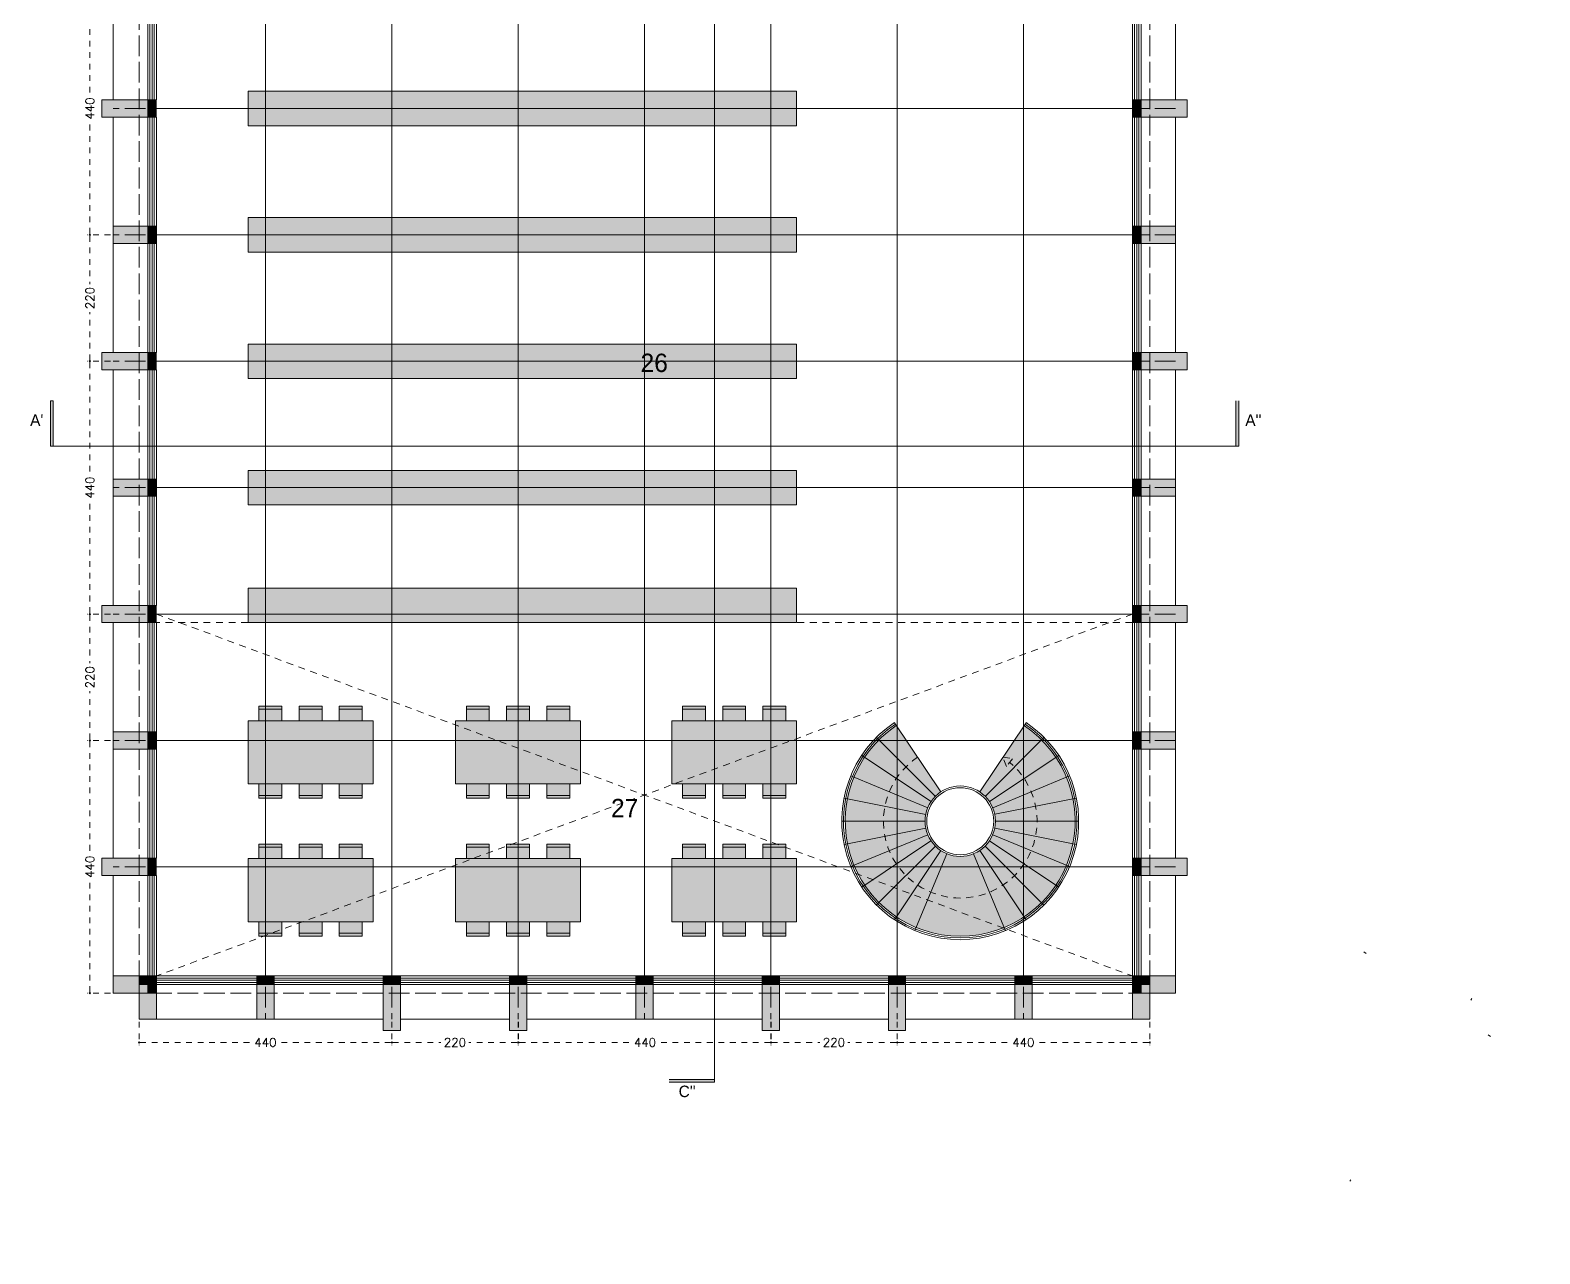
# Model space of a CAD drawing. Header units: metres. Extents: x -175 to 101, y -7 to 93.
# Drawn here: x -175.3 to -149.01, y 0 to 21.3 of the extents above; entities that cross this region are included whole.
import ezdxf

# ---------------------------------------------------------------- set-up
doc = ezdxf.new("R2010")
doc.units = ezdxf.units.M
doc.linetypes.add('ACAD_ISO02W100', pattern=[15, 12, -3])
doc.linetypes.add('ST_PUNTOS2', pattern=[0.03175, 0, -0.03175])
for name, color, linetype, lineweight in [('DG_CARPINTERÍA', 251, 'Continuous', 9), ('DG_MOBILIARIO', 252, 'Continuous', 9), ('DG_MURO', 251, 'Continuous', 0), ('DG_SOMBREADO', 251, 'Continuous', 5), ('DG_TEXTO', 7, 'Continuous', 9), ('DG_VIDRIO', 253, 'Continuous', 9)]:
    doc.layers.add(name, color=color, linetype=linetype, lineweight=lineweight)
for name, color, linetype, lineweight, transparency in [('DG_COTAS', 250, 'Continuous', 5, 0.4), ('DG_DISCONTINUA', 252, 'ACAD_ISO02W100', 5, 0.6), ('DG_EJES', 253, 'ACAD_ISO02W100', 5, 0.7), ('DG_TRANSPARENTE', 251, 'Continuous', 9, 0.8)]:
    doc.layers.add(name, color=color, linetype=linetype, lineweight=lineweight, transparency=transparency)
doc.styles.add('st_Romans', font='romans.shx')
doc.dimstyles.new('st50cm', dxfattribs={"dimscale": 0.5, "dimtxt": 0.4, "dimasz": 0.04, "dimexe": 0.1, "dimexo": 0.1, "dimgap": 0.1, "dimtad": 0, "dimdec": 1, "dimlfac": 100, "dimzin": 9, "dimdsep": 46, "dimtxsty": 'st_Romans', "dimblk": 'STDAVIDCOTA', "dimcen": 0, "dimdle": 0.05, "dimclrd": 33, "dimclre": 33, "dimclrt": 256, "dimazin": 2, "dimtfac": 1, "dimtdec": 1, "dimtofl": 0, "dimtmove": 0, "dimatfit": 3, "dimldrblk": 'DOTBLANK', "dimfxl": 1, "dimtolj": 1, "dimtzin": 1, "dimlwd": 5, "dimlwe": 5, "dimarcsym": 0})

# ---------------------------------------------------------------- blocks, each defined once
blk = doc.blocks.new('PILAR FALSO')
at = {"layer": 'DG_SOMBREADO', "transparency": 33554534}
h = blk.add_hatch(color=252, dxfattribs=at)
h.dxf.hatch_style = 1
h.paths.add_polyline_path([(-5319.966, 2906.44), (-5320.116, 2906.44), (-5320.116, 2906.14), (-5319.966, 2906.14)])
at = {"layer": 'DG_SOMBREADO', "transparency": 33554610}
h = blk.add_hatch(color=252, dxfattribs=at)
h.dxf.hatch_style = 1
h.paths.add_polyline_path([(-5319.366, 2906.14), (-5319.366, 2906.44), (-5319.966, 2906.44), (-5319.966, 2906.14)])
at = {"layer": 'DG_MURO'}
for points in [[(-5319.966, 2906.44), (-5319.966, 2906.14), (-5320.116, 2906.14), (-5320.116, 2906.44)], [(-5319.366, 2906.44), (-5319.366, 2906.14), (-5319.966, 2906.14), (-5319.966, 2906.44)]]:
    blk.add_lwpolyline(points, close=True, dxfattribs=at)
blk = doc.blocks.new('PILAR MARILDITA')
at = {"layer": 'DG_SOMBREADO', "transparency": 33554687}
h = blk.add_hatch(color=252, dxfattribs=at)
h.dxf.hatch_style = 1
h.paths.add_polyline_path([(-4788.306, 2918.811), (-4788.306, 2918.511), (-4789.106, 2918.511), (-4789.106, 2918.811)])
at = {"layer": 'DG_MURO'}
blk.add_lwpolyline([(-4788.306, 2918.511), (-4788.306, 2918.811), (-4789.106, 2918.811), (-4789.106, 2918.511)], close=True, dxfattribs=at)
blk = doc.blocks.new('PILARN UEVO')
at = {"layer": 'DG_SOMBREADO', "transparency": 33554534}
h = blk.add_hatch(color=252, dxfattribs=at)
h.dxf.hatch_style = 1
h.paths.add_polyline_path([(-5353.299, 2897.9), (-5353.599, 2897.9), (-5353.599, 2897.75), (-5353.299, 2897.75)])
at = {"layer": 'DG_MURO'}
blk.add_lwpolyline([(-5353.599, 2897.75), (-5353.299, 2897.75), (-5353.299, 2897.9), (-5353.599, 2897.9)], close=True, dxfattribs=at)
at = {"layer": 'DG_CARPINTERÍA', "linetype": 'Continuous', "rotation": 270}
blk.add_blockref('PILAR MARILDITA', (-8272.11, -1891.356), dxfattribs=at)
blk = doc.blocks.new('ejes marildita')
at = {"layer": 'DG_EJES', "ltscale": 0.03}
for p, q in [((-4563.893, 2991.528), (-4563.893, 2973.028)), ((-4559.493, 2991.528), (-4559.493, 2973.028)), ((-4557.293, 2991.528), (-4557.293, 2973.028)), ((-4552.893, 2991.528), (-4552.893, 2973.028)), ((-4550.693, 2991.528), (-4550.693, 2973.028)), ((-4546.293, 2991.528), (-4546.293, 2973.028)), ((-4545.843, 2991.078), (-4564.343, 2991.078)), ((-4545.843, 2986.678), (-4564.343, 2986.678)), ((-4545.843, 2984.478), (-4564.343, 2984.478)), ((-4545.843, 2980.078), (-4564.343, 2980.078)), ((-4545.843, 2977.878), (-4564.343, 2977.878)), ((-4545.843, 2973.478), (-4564.343, 2973.478))]:
    blk.add_line(p, q, dxfattribs=at)
at = {"layer": 'DG_EJES', "ltscale": 0.03, "transparency": 33554483}
for p, q in [((-4561.693, 2991.528), (-4561.693, 2973.028)), ((-4555.093, 2991.528), (-4555.093, 2973.028)), ((-4548.493, 2991.528), (-4548.493, 2973.028)), ((-4545.843, 2988.878), (-4564.343, 2988.878)), ((-4545.843, 2982.278), (-4564.343, 2982.278)), ((-4545.843, 2975.678), (-4564.343, 2975.678))]:
    blk.add_line(p, q, dxfattribs=at)
at = {"layer": 'DG_MURO', "xscale": -1, "rotation": 270}
for p in [(-7461.494, 8342.327), (-7461.494, 8337.927), (-7461.494, 8333.527), (-7461.494, 8329.127)]:
    blk.add_blockref('PILARN UEVO', p, dxfattribs=at)
at = {"layer": 'DG_MURO'}
for p, rotation in [((-1648.693, 8342.327), 90), ((-1648.693, 8337.927), 90), ((-1648.693, 8333.527), 90), ((-1648.693, 8329.127), 90), ((793.956, 75.878), 359.999999999846), ((796.156, 75.878), 359.999999999846), ((800.556, 75.878), 359.999999999846), ((802.756, 75.878), 359.999999999846)]:
    blk.add_blockref('PILARN UEVO', p, dxfattribs=dict(at, rotation=rotation))
blk = doc.blocks.new('vent marildita')
at = {"layer": 'DG_SOMBREADO'}
blk.add_line((-4564.343, 2986.828), (-4564.343, 2988.728), dxfattribs=at)
blk.add_lwpolyline([(-4563.631, 2986.828), (-4563.631, 2988.728), (-4563.706, 2988.728), (-4563.706, 2986.828)], close=True, dxfattribs=at)
at = {"layer": 'DG_TRANSPARENTE'}
for p, q in [((-4563.743, 2988.728), (-4563.743, 2986.828)), ((-4563.593, 2986.828), (-4563.593, 2988.728))]:
    blk.add_line(p, q, dxfattribs=at)
at = {"layer": 'DG_VIDRIO'}
blk.add_line((-4563.668, 2986.828), (-4563.668, 2988.728), dxfattribs=at)
blk = doc.blocks.new('ven1 marildita')
at = {"layer": 'DG_SOMBREADO'}
blk.add_line((-4566.098, 2973.778), (-4566.098, 2975.528), dxfattribs=at)
blk.add_lwpolyline([(-4565.385, 2973.778), (-4565.385, 2975.528), (-4565.46, 2975.528), (-4565.46, 2973.778)], close=True, dxfattribs=at)
at = {"layer": 'DG_TRANSPARENTE'}
for p, q in [((-4565.498, 2975.528), (-4565.498, 2973.778)), ((-4565.348, 2973.778), (-4565.348, 2975.528))]:
    blk.add_line(p, q, dxfattribs=at)
at = {"layer": 'DG_VIDRIO'}
blk.add_line((-4565.423, 2973.778), (-4565.423, 2975.528), dxfattribs=at)
blk = doc.blocks.new('cas12')
at = {"linetype": 'Continuous'}
for name, p in [('ejes marildita', (-107.808, -27.444)), ('vent marildita', (-107.808, -27.444)), ('vent marildita', (-107.808, -29.644)), ('vent marildita', (-107.808, -31.844)), ('vent marildita', (-107.808, -34.044)), ('vent marildita', (-107.808, -36.244)), ('vent marildita', (-107.808, -38.444)), ('ven1 marildita', (-106.053, -27.444))]:
    blk.add_blockref(name, p, dxfattribs=at)
at = {"linetype": 'Continuous', "xscale": -1}
for name, p, rotation in [('ven1 marildita', (-106.053, 5937.112), 180), ('ven1 marildita', (-7645.179, 7511.682), 270), ('vent marildita', (-7656.179, 7509.927), 270), ('vent marildita', (-7653.979, 7509.927), 270), ('vent marildita', (-7651.779, 7509.927), 270), ('vent marildita', (-7649.579, 7509.927), 270), ('vent marildita', (-7647.379, 7509.927), 270), ('vent marildita', (-7645.179, 7509.927), 270)]:
    blk.add_blockref(name, p, dxfattribs=dict(at, rotation=rotation))
at = {"linetype": 'Continuous'}
for p, rotation in [((-9219.749, 5937.112), 180), ((-1680.623, 7511.682), 89.99999999999999)]:
    blk.add_blockref('ven1 marildita', p, dxfattribs=dict(at, rotation=rotation))
at = {"linetype": 'Continuous', "xscale": -1}
for name, p in [('vent marildita', (-9217.994, -27.444)), ('vent marildita', (-9217.994, -29.644)), ('vent marildita', (-9217.994, -31.844)), ('vent marildita', (-9217.994, -34.044)), ('vent marildita', (-9217.994, -36.244)), ('vent marildita', (-9217.994, -38.444)), ('ven1 marildita', (-9219.749, -27.444))]:
    blk.add_blockref(name, p, dxfattribs=at)
at = {"layer": 'DG_MURO', "xscale": -1}
for p, rotation in [((-7577.841, 8283.45), 270), ((665.715, 5869.774), 180), ((-1763.21, -2373.782), 90), ((-1756.61, -2373.782), 90), ((-1750.01, -2373.782), 90), ((-1747.96, -2373.782), 90)]:
    blk.add_blockref('PILAR FALSO', p, dxfattribs=dict(at, rotation=rotation))
at = {"layer": 'DG_MURO'}
for p, rotation in [((-1747.96, 8283.45), 90.00000000000001), ((-9991.517, 5869.774), 180), ((-7577.841, -2373.782), 270)]:
    blk.add_blockref('PILAR FALSO', p, dxfattribs=dict(at, rotation=rotation))
at = {"layer": 'DG_MURO', "xscale": -1}
for p in [(-9991.517, 52.944), (-9991.517, 48.544), (-9991.517, 44.144), (-9991.517, 39.894)]:
    blk.add_blockref('PILAR FALSO', p, dxfattribs=at)
at = {"layer": 'DG_MURO'}
for p in [(665.715, 52.944), (665.715, 48.544), (665.715, 44.144), (665.715, 39.894)]:
    blk.add_blockref('PILAR FALSO', p, dxfattribs=at)
blk = doc.blocks.new('*U181')
at = {"layer": 'DG_SOMBREADO', "linetype": 'Continuous', "true_color": 0xffffff, "transparency": 33554687}
h = blk.add_hatch(dxfattribs=at)
h.set_pattern_fill('ANGLE')
h.set_pattern_definition([(0, (5.367, -3.29), (0, 6.985), [5.08, -1.905]), (90, (5.367, -3.29), (-6.985, 4e-16), [5.08, -1.905])])
h.paths.add_polyline_path([(-4567.148, 2849.869, 1), (-4563.083, 2849.869, 1)])
h.paths.add_polyline_path([(-4563.113, 2849.869, -1), (-4567.118, 2849.869, -1)], flags=16)
h = blk.add_hatch(color=7, dxfattribs=at)
h.dxf.hatch_style = 1
h.paths.add_polyline_path([(-4575.4, 2850.164, 0.049127), (-4575.514, 2849.788), (-4574.151, 2849.517, -0.049127), (-4574.116, 2849.632)])
h.paths.add_polyline_path([(-4575.514, 2849.788, 0.049127), (-4575.552, 2849.398), (-4574.162, 2849.398, -0.049127), (-4574.151, 2849.517)])
h.paths.add_polyline_path([(-4574.162, 2849.398), (-4575.552, 2849.398, 0.049127), (-4575.514, 2849.007), (-4574.151, 2849.278, -0.049127)])
h.paths.add_polyline_path([(-4574.116, 2849.163, -0.049127), (-4574.151, 2849.278), (-4575.514, 2849.007, 0.049127), (-4575.4, 2848.631)])
h.paths.add_polyline_path([(-4574.059, 2849.057, -0.049127), (-4574.116, 2849.163), (-4575.4, 2848.631, 0.049127), (-4575.215, 2848.285)])
h.paths.add_polyline_path([(-4573.983, 2848.965, -0.049127), (-4574.059, 2849.057), (-4575.215, 2848.285, 0.049127), (-4574.966, 2847.982)])
h.paths.add_polyline_path([(-4573.89, 2848.888, -0.049127), (-4573.983, 2848.965), (-4574.966, 2847.982, 0.049127), (-4574.663, 2847.733)])
h.paths.add_polyline_path([(-4573.784, 2848.832, -0.049127), (-4573.89, 2848.888), (-4574.663, 2847.733, 0.049127), (-4574.316, 2847.548)])
h.paths.add_polyline_path([(-4573.669, 2848.797, -0.049127), (-4573.784, 2848.832), (-4574.316, 2847.548, 0.049127), (-4573.941, 2847.434)])
h.paths.add_polyline_path([(-4573.55, 2848.785, -0.049127), (-4573.669, 2848.797), (-4573.941, 2847.434, 0.049127), (-4573.55, 2847.395)])
h.paths.add_polyline_path([(-4573.43, 2848.797, -0.049127), (-4573.55, 2848.785), (-4573.55, 2847.395, 0.049127), (-4573.159, 2847.434)])
h.paths.add_polyline_path([(-4571.885, 2848.285), (-4573.041, 2849.057, -0.198912), (-4573.43, 2848.797), (-4573.159, 2847.434, 0.198912)])
h.paths.add_polyline_path([(-4571.7, 2848.631), (-4572.984, 2849.163, -0.049127), (-4573.041, 2849.057), (-4571.885, 2848.285, 0.049127)])
h.paths.add_polyline_path([(-4571.586, 2849.007), (-4572.949, 2849.278, -0.049127), (-4572.984, 2849.163), (-4571.7, 2848.631, 0.049127)])
h.paths.add_polyline_path([(-4571.547, 2849.398), (-4572.937, 2849.398, -0.049127), (-4572.949, 2849.278), (-4571.586, 2849.007, 0.049127)])
h.paths.add_polyline_path([(-4571.586, 2849.788), (-4572.949, 2849.517, -0.049127), (-4572.937, 2849.398), (-4571.547, 2849.398, 0.049127)])
h.paths.add_polyline_path([(-4571.7, 2850.164), (-4572.984, 2849.632, -0.049127), (-4572.949, 2849.517), (-4571.586, 2849.788, 0.049127)])
h.paths.add_polyline_path([(-4571.7, 2850.164, 0.049127), (-4571.885, 2850.51), (-4573.041, 2849.738, -0.049127), (-4572.984, 2849.632)])
h.paths.add_polyline_path([(-4571.885, 2850.51, 0.049127), (-4572.134, 2850.814), (-4573.117, 2849.831, -0.049127), (-4573.041, 2849.738)])
h.paths.add_polyline_path([(-4572.134, 2850.814, 0.049127), (-4572.437, 2851.063), (-4573.21, 2849.907, -0.049127), (-4573.117, 2849.831)])
h.paths.add_polyline_path([(-4572.437, 2851.063, 0.049127), (-4572.784, 2851.248), (-4573.316, 2849.964, -0.049127), (-4573.21, 2849.907)])
h.paths.add_polyline_path([(-4572.784, 2851.248, 0.049127), (-4573.159, 2851.362), (-4573.43, 2849.998, -0.049127), (-4573.316, 2849.964)])
h.paths.add_polyline_path([(-4573.159, 2851.362, 0.049127), (-4573.55, 2851.4), (-4573.55, 2850.01, -0.049127), (-4573.43, 2849.998)])
for p, q in [((-4573.55, 2850.01), (-4573.55, 2851.46)), ((-4573.43, 2849.998), (-4573.148, 2851.421)), ((-4573.316, 2849.964), (-4572.761, 2851.303)), ((-4573.21, 2849.907), (-4572.404, 2851.113)), ((-4573.117, 2849.831), (-4572.092, 2850.856)), ((-4573.041, 2849.738), (-4571.835, 2850.544)), ((-4574.116, 2849.632), (-4575.455, 2850.187)), ((-4572.984, 2849.632), (-4571.644, 2850.187)), ((-4574.151, 2849.517), (-4575.573, 2849.8)), ((-4572.949, 2849.517), (-4571.527, 2849.8)), ((-4574.162, 2849.398), (-4575.612, 2849.398)), ((-4574.151, 2849.278), (-4575.573, 2848.995)), ((-4574.116, 2849.163), (-4575.455, 2848.608)), ((-4572.984, 2849.163), (-4571.644, 2848.608)), ((-4572.949, 2849.278), (-4571.527, 2848.995)), ((-4572.937, 2849.398), (-4571.487, 2849.398)), ((-4574.059, 2849.057), (-4575.265, 2848.252)), ((-4573.983, 2848.965), (-4575.008, 2847.939)), ((-4573.89, 2848.888), (-4574.696, 2847.683)), ((-4573.041, 2849.057), (-4571.835, 2848.252)), ((-4573.784, 2848.832), (-4574.339, 2847.492)), ((-4573.669, 2848.797), (-4573.952, 2847.375)), ((-4573.55, 2848.785), (-4573.55, 2847.335)), ((-4573.43, 2848.797), (-4573.148, 2847.375))]:
    blk.add_line(p, q)
at = {"layer": 'DG_CARPINTERÍA', "linetype": 'Continuous'}
for radius in [0.613, 0.583]:
    blk.add_circle((-4573.55, 2849.398), radius, dxfattribs=at)
for radius in [2.063, 2.033, 2.003]:
    blk.add_arc((-4573.55, 2849.398), radius, 157.5, 90, dxfattribs=at)
at = {"layer": 'DG_DISCONTINUA', "ltscale": 0.01}
blk.add_lwpolyline([(-4573.55, 2850.735), (-4573.397, 2850.809), (-4573.41, 2850.639)], close=True, dxfattribs=at)
blk.add_arc((-4573.55, 2849.398), 1.338, 157.5, 83.6903, dxfattribs=at)
blk = doc.blocks.new('SILLA SALON')
at = {"layer": 'DG_TRANSPARENTE', "linetype": 'Continuous', "true_color": 0xffffff, "transparency": 33554687}
h = blk.add_hatch(color=7, dxfattribs=at)
h.dxf.hatch_style = 1
h.paths.add_polyline_path([(-5178.271, 2835.676), (-5178.471, 2835.676), (-5178.471, 2835.276), (-5178.271, 2835.276)])
h.paths.add_polyline_path([(-5178.221, 2835.676), (-5178.271, 2835.676), (-5178.271, 2835.276), (-5178.221, 2835.276)])
at = {"layer": 'DG_MOBILIARIO'}
for p, q in [((-5178.471, 2835.676), (-5178.221, 2835.676)), ((-5178.271, 2835.276), (-5178.271, 2835.676)), ((-5178.221, 2835.676), (-5178.221, 2835.276)), ((-5178.221, 2835.276), (-5178.471, 2835.276))]:
    blk.add_line(p, q, dxfattribs=at)
blk = doc.blocks.new('mesa marildita 6 pers')
at = {"layer": 'DG_TRANSPARENTE', "linetype": 'Continuous', "true_color": 0xffffff, "transparency": 33554687}
h = blk.add_hatch(color=7, dxfattribs=at)
h.dxf.hatch_style = 1
h.paths.add_polyline_path([(-4777.925, 2860.356), (-4780.1, 2860.356), (-4780.1, 2859.256), (-4777.925, 2859.256)])
at = {"layer": 'DG_MOBILIARIO'}
blk.add_lwpolyline([(-4777.925, 2859.256), (-4777.925, 2860.356), (-4780.1, 2860.356), (-4780.1, 2859.256)], close=True, dxfattribs=at)
at = {"layer": 'DG_MOBILIARIO', "rotation": 90}
for p in [(-1944.236, 8038.827), (-1943.536, 8038.827), (-1942.836, 8038.827)]:
    blk.add_blockref('SILLA SALON', p, dxfattribs=at)
at = {"layer": 'DG_MOBILIARIO', "xscale": -1, "rotation": 90}
for p in [(-1944.236, -2319.215), (-1943.536, -2319.215), (-1942.836, -2319.215)]:
    blk.add_blockref('SILLA SALON', p, dxfattribs=at)
blk = doc.blocks.new('mueble bibliot')
at = {"layer": 'DG_TRANSPARENTE', "linetype": 'Continuous', "true_color": 0xffffff, "transparency": 33554687}
h = blk.add_hatch(color=7, dxfattribs=at)
h.dxf.hatch_style = 1
h.paths.add_polyline_path([(-4820.946, 2805.674), (-4830.496, 2805.674), (-4830.496, 2805.074), (-4820.946, 2805.074)])
at = {"layer": 'DG_MOBILIARIO'}
blk.add_lwpolyline([(-4830.496, 2805.674), (-4820.946, 2805.674), (-4820.946, 2805.074), (-4830.496, 2805.074)], close=True, dxfattribs=at)
blk = doc.blocks.new('STDAVIDCOTA')
at = {"color": 7}
blk.add_circle((0, 0), 0.5, dxfattribs=at)
blk = doc.blocks.new('*D193')
at = {"layer": 'Defpoints', "color": 0, "linetype": 'Continuous', "transparency": 16777216}
for p in [(-4970.831, 2803.392), (-4970.424, 2803.392), (-4970.424, 2798.992)]:
    blk.add_point(p, dxfattribs=at)
at = {"layer": 'DG_COTAS', "color": 33, "linetype": 'ST_PUNTOS2', "lineweight": 5, "transparency": 16777216}
for p, q in [((-4970.474, 2803.392), (-4970.881, 2803.392)), ((-4970.831, 2803.372), (-4970.831, 2801.435)), ((-4970.831, 2799.012), (-4970.831, 2800.949)), ((-4970.474, 2798.992), (-4970.881, 2798.992))]:
    blk.add_line(p, q, dxfattribs=at)
at = {"layer": 'DG_COTAS', "color": 33, "linetype": 'Continuous', "lineweight": 5, "transparency": 16777216, "xscale": 0.02, "yscale": 0.02, "zscale": 0.02}
for p, rotation in [((-4970.831, 2803.392), 90), ((-4970.831, 2798.992), 270)]:
    blk.add_blockref('STDAVIDCOTA', p, dxfattribs=dict(at, rotation=rotation))
at = {"layer": 'DG_COTAS', "linetype": 'Continuous', "transparency": 16777216, "insert": (-4970.831, 2801.192), "char_height": 0.15, "attachment_point": 5, "rotation": 90, "style": 'st_Romans'}
blk.add_mtext('\\A1;440', dxfattribs=at)
blk = doc.blocks.new('_DotBlank')
at = {"color": 0, "lineweight": -2}
blk.add_line((-0.5, 0), (-1, 0), dxfattribs=at)
blk.add_circle((0, 0), 0.5, dxfattribs=at)
blk = doc.blocks.new('*D194')
at = {"layer": 'Defpoints', "color": 0, "linetype": 'Continuous', "transparency": 16777216}
for p in [(-4970.831, 2805.592), (-4970.424, 2805.592), (-4970.424, 2803.392)]:
    blk.add_point(p, dxfattribs=at)
at = {"layer": 'DG_COTAS', "color": 33, "linetype": 'ST_PUNTOS2', "lineweight": 5, "transparency": 16777216}
for p, q in [((-4970.474, 2805.592), (-4970.881, 2805.592)), ((-4970.831, 2805.572), (-4970.831, 2804.735)), ((-4970.831, 2803.412), (-4970.831, 2804.249)), ((-4970.474, 2803.392), (-4970.881, 2803.392))]:
    blk.add_line(p, q, dxfattribs=at)
at = {"layer": 'DG_COTAS', "color": 33, "linetype": 'Continuous', "lineweight": 5, "transparency": 16777216, "xscale": 0.02, "yscale": 0.02, "zscale": 0.02}
for p, rotation in [((-4970.831, 2805.592), 90), ((-4970.831, 2803.392), 270)]:
    blk.add_blockref('STDAVIDCOTA', p, dxfattribs=dict(at, rotation=rotation))
at = {"layer": 'DG_COTAS', "linetype": 'Continuous', "transparency": 16777216, "insert": (-4970.831, 2804.492), "char_height": 0.15, "attachment_point": 5, "rotation": 90, "style": 'st_Romans'}
blk.add_mtext('\\A1;220', dxfattribs=at)
blk = doc.blocks.new('*D195')
at = {"layer": 'Defpoints', "color": 0, "linetype": 'Continuous', "transparency": 16777216}
for p in [(-4970.831, 2809.992), (-4970.424, 2809.992), (-4970.424, 2805.592)]:
    blk.add_point(p, dxfattribs=at)
at = {"layer": 'DG_COTAS', "color": 33, "linetype": 'ST_PUNTOS2', "lineweight": 5, "transparency": 16777216}
for p, q in [((-4970.474, 2809.992), (-4970.881, 2809.992)), ((-4970.831, 2809.972), (-4970.831, 2808.035)), ((-4970.831, 2805.612), (-4970.831, 2807.549)), ((-4970.474, 2805.592), (-4970.881, 2805.592))]:
    blk.add_line(p, q, dxfattribs=at)
at = {"layer": 'DG_COTAS', "color": 33, "linetype": 'Continuous', "lineweight": 5, "transparency": 16777216, "xscale": 0.02, "yscale": 0.02, "zscale": 0.02}
for p, rotation in [((-4970.831, 2809.992), 90), ((-4970.831, 2805.592), 270)]:
    blk.add_blockref('STDAVIDCOTA', p, dxfattribs=dict(at, rotation=rotation))
at = {"layer": 'DG_COTAS', "linetype": 'Continuous', "transparency": 16777216, "insert": (-4970.831, 2807.792), "char_height": 0.15, "attachment_point": 5, "rotation": 90, "style": 'st_Romans'}
blk.add_mtext('\\A1;440', dxfattribs=at)
blk = doc.blocks.new('*D196')
at = {"layer": 'Defpoints', "color": 0, "linetype": 'Continuous', "transparency": 16777216}
for p in [(-4970.831, 2812.192), (-4970.424, 2812.192), (-4970.424, 2809.992)]:
    blk.add_point(p, dxfattribs=at)
at = {"layer": 'DG_COTAS', "color": 33, "linetype": 'ST_PUNTOS2', "lineweight": 5, "transparency": 16777216}
for p, q in [((-4970.474, 2812.192), (-4970.881, 2812.192)), ((-4970.831, 2812.172), (-4970.831, 2811.335)), ((-4970.831, 2810.012), (-4970.831, 2810.849)), ((-4970.474, 2809.992), (-4970.881, 2809.992))]:
    blk.add_line(p, q, dxfattribs=at)
at = {"layer": 'DG_COTAS', "color": 33, "linetype": 'Continuous', "lineweight": 5, "transparency": 16777216, "xscale": 0.02, "yscale": 0.02, "zscale": 0.02}
for p, rotation in [((-4970.831, 2812.192), 90), ((-4970.831, 2809.992), 270)]:
    blk.add_blockref('STDAVIDCOTA', p, dxfattribs=dict(at, rotation=rotation))
at = {"layer": 'DG_COTAS', "linetype": 'Continuous', "transparency": 16777216, "insert": (-4970.831, 2811.092), "char_height": 0.15, "attachment_point": 5, "rotation": 90, "style": 'st_Romans'}
blk.add_mtext('\\A1;220', dxfattribs=at)
blk = doc.blocks.new('*D197')
at = {"layer": 'Defpoints', "color": 0, "linetype": 'Continuous', "transparency": 16777216}
for p in [(-4970.831, 2816.592), (-4970.424, 2816.592), (-4970.424, 2812.192)]:
    blk.add_point(p, dxfattribs=at)
at = {"layer": 'DG_COTAS', "color": 33, "linetype": 'ST_PUNTOS2', "lineweight": 5, "transparency": 16777216}
for p, q in [((-4970.474, 2816.592), (-4970.881, 2816.592)), ((-4970.831, 2816.572), (-4970.831, 2814.635)), ((-4970.831, 2812.212), (-4970.831, 2814.149)), ((-4970.474, 2812.192), (-4970.881, 2812.192))]:
    blk.add_line(p, q, dxfattribs=at)
at = {"layer": 'DG_COTAS', "color": 33, "linetype": 'Continuous', "lineweight": 5, "transparency": 16777216, "xscale": 0.02, "yscale": 0.02, "zscale": 0.02}
for p, rotation in [((-4970.831, 2816.592), 90), ((-4970.831, 2812.192), 270)]:
    blk.add_blockref('STDAVIDCOTA', p, dxfattribs=dict(at, rotation=rotation))
at = {"layer": 'DG_COTAS', "linetype": 'Continuous', "transparency": 16777216, "insert": (-4970.831, 2814.392), "char_height": 0.15, "attachment_point": 5, "rotation": 90, "style": 'st_Romans'}
blk.add_mtext('\\A1;440', dxfattribs=at)
blk = doc.blocks.new('*D201')
at = {"layer": 'Defpoints', "color": 0, "linetype": 'Continuous', "transparency": 16777216}
for p in [(-4969.974, 2798.542), (-4965.574, 2798.542), (-4965.574, 2798.135)]:
    blk.add_point(p, dxfattribs=at)
at = {"layer": 'DG_COTAS', "color": 33, "linetype": 'ST_PUNTOS2', "lineweight": 5, "transparency": 16777216}
for p, q in [((-4969.974, 2798.492), (-4969.974, 2798.085)), ((-4965.574, 2798.492), (-4965.574, 2798.085)), ((-4969.954, 2798.135), (-4968.017, 2798.135)), ((-4965.594, 2798.135), (-4967.531, 2798.135))]:
    blk.add_line(p, q, dxfattribs=at)
at = {"layer": 'DG_COTAS', "color": 33, "linetype": 'Continuous', "lineweight": 5, "transparency": 16777216, "xscale": 0.02, "yscale": 0.02, "zscale": 0.02, "rotation": 180}
blk.add_blockref('STDAVIDCOTA', (-4969.974, 2798.135), dxfattribs=at)
at = {"layer": 'DG_COTAS', "color": 33, "linetype": 'Continuous', "lineweight": 5, "transparency": 16777216, "xscale": 0.02, "yscale": 0.02, "zscale": 0.02}
blk.add_blockref('STDAVIDCOTA', (-4965.574, 2798.135), dxfattribs=at)
at = {"layer": 'DG_COTAS', "linetype": 'Continuous', "transparency": 16777216, "insert": (-4967.774, 2798.135), "char_height": 0.15, "attachment_point": 5, "style": 'st_Romans'}
blk.add_mtext('\\A1;440', dxfattribs=at)
blk = doc.blocks.new('*D202')
at = {"layer": 'Defpoints', "color": 0, "linetype": 'Continuous', "transparency": 16777216}
for p in [(-4965.574, 2798.542), (-4963.374, 2798.542), (-4963.374, 2798.135)]:
    blk.add_point(p, dxfattribs=at)
at = {"layer": 'DG_COTAS', "color": 33, "linetype": 'ST_PUNTOS2', "lineweight": 5, "transparency": 16777216}
for p, q in [((-4965.574, 2798.492), (-4965.574, 2798.085)), ((-4963.374, 2798.492), (-4963.374, 2798.085)), ((-4965.554, 2798.135), (-4964.717, 2798.135)), ((-4963.394, 2798.135), (-4964.231, 2798.135))]:
    blk.add_line(p, q, dxfattribs=at)
at = {"layer": 'DG_COTAS', "color": 33, "linetype": 'Continuous', "lineweight": 5, "transparency": 16777216, "xscale": 0.02, "yscale": 0.02, "zscale": 0.02, "rotation": 180}
blk.add_blockref('STDAVIDCOTA', (-4965.574, 2798.135), dxfattribs=at)
at = {"layer": 'DG_COTAS', "color": 33, "linetype": 'Continuous', "lineweight": 5, "transparency": 16777216, "xscale": 0.02, "yscale": 0.02, "zscale": 0.02}
blk.add_blockref('STDAVIDCOTA', (-4963.374, 2798.135), dxfattribs=at)
at = {"layer": 'DG_COTAS', "linetype": 'Continuous', "transparency": 16777216, "insert": (-4964.474, 2798.135), "char_height": 0.15, "attachment_point": 5, "style": 'st_Romans'}
blk.add_mtext('\\A1;220', dxfattribs=at)
blk = doc.blocks.new('*D199')
at = {"layer": 'Defpoints', "color": 0, "linetype": 'Continuous', "transparency": 16777216}
for p in [(-4958.974, 2798.542), (-4956.774, 2798.542), (-4956.774, 2798.135)]:
    blk.add_point(p, dxfattribs=at)
at = {"layer": 'DG_COTAS', "color": 33, "linetype": 'ST_PUNTOS2', "lineweight": 5, "transparency": 16777216}
for p, q in [((-4958.974, 2798.492), (-4958.974, 2798.085)), ((-4956.774, 2798.492), (-4956.774, 2798.085)), ((-4958.954, 2798.135), (-4958.117, 2798.135)), ((-4956.794, 2798.135), (-4957.631, 2798.135))]:
    blk.add_line(p, q, dxfattribs=at)
at = {"layer": 'DG_COTAS', "color": 33, "linetype": 'Continuous', "lineweight": 5, "transparency": 16777216, "xscale": 0.02, "yscale": 0.02, "zscale": 0.02, "rotation": 180}
blk.add_blockref('STDAVIDCOTA', (-4958.974, 2798.135), dxfattribs=at)
at = {"layer": 'DG_COTAS', "color": 33, "linetype": 'Continuous', "lineweight": 5, "transparency": 16777216, "xscale": 0.02, "yscale": 0.02, "zscale": 0.02}
blk.add_blockref('STDAVIDCOTA', (-4956.774, 2798.135), dxfattribs=at)
at = {"layer": 'DG_COTAS', "linetype": 'Continuous', "transparency": 16777216, "insert": (-4957.874, 2798.135), "char_height": 0.15, "attachment_point": 5, "style": 'st_Romans'}
blk.add_mtext('\\A1;220', dxfattribs=at)
blk = doc.blocks.new('*D203')
at = {"layer": 'Defpoints', "color": 0, "linetype": 'Continuous', "transparency": 16777216}
for p in [(-4956.774, 2798.542), (-4952.374, 2798.542), (-4952.374, 2798.135)]:
    blk.add_point(p, dxfattribs=at)
at = {"layer": 'DG_COTAS', "color": 33, "linetype": 'ST_PUNTOS2', "lineweight": 5, "transparency": 16777216}
for p, q in [((-4956.774, 2798.492), (-4956.774, 2798.085)), ((-4952.374, 2798.492), (-4952.374, 2798.085)), ((-4956.754, 2798.135), (-4954.817, 2798.135)), ((-4952.394, 2798.135), (-4954.331, 2798.135))]:
    blk.add_line(p, q, dxfattribs=at)
at = {"layer": 'DG_COTAS', "color": 33, "linetype": 'Continuous', "lineweight": 5, "transparency": 16777216, "xscale": 0.02, "yscale": 0.02, "zscale": 0.02, "rotation": 180}
blk.add_blockref('STDAVIDCOTA', (-4956.774, 2798.135), dxfattribs=at)
at = {"layer": 'DG_COTAS', "color": 33, "linetype": 'Continuous', "lineweight": 5, "transparency": 16777216, "xscale": 0.02, "yscale": 0.02, "zscale": 0.02}
blk.add_blockref('STDAVIDCOTA', (-4952.374, 2798.135), dxfattribs=at)
at = {"layer": 'DG_COTAS', "linetype": 'Continuous', "transparency": 16777216, "insert": (-4954.574, 2798.135), "char_height": 0.15, "attachment_point": 5, "style": 'st_Romans'}
blk.add_mtext('\\A1;440', dxfattribs=at)
blk = doc.blocks.new('*D200')
at = {"layer": 'Defpoints', "color": 0, "linetype": 'Continuous', "transparency": 16777216}
for p in [(-4963.364, 2798.542), (-4958.964, 2798.542), (-4958.964, 2798.135)]:
    blk.add_point(p, dxfattribs=at)
at = {"layer": 'DG_COTAS', "color": 33, "linetype": 'ST_PUNTOS2', "lineweight": 5, "transparency": 16777216}
for p, q in [((-4963.364, 2798.492), (-4963.364, 2798.085)), ((-4958.964, 2798.492), (-4958.964, 2798.085)), ((-4963.344, 2798.135), (-4961.407, 2798.135)), ((-4958.984, 2798.135), (-4960.921, 2798.135))]:
    blk.add_line(p, q, dxfattribs=at)
at = {"layer": 'DG_COTAS', "color": 33, "linetype": 'Continuous', "lineweight": 5, "transparency": 16777216, "xscale": 0.02, "yscale": 0.02, "zscale": 0.02, "rotation": 180}
blk.add_blockref('STDAVIDCOTA', (-4963.364, 2798.135), dxfattribs=at)
at = {"layer": 'DG_COTAS', "color": 33, "linetype": 'Continuous', "lineweight": 5, "transparency": 16777216, "xscale": 0.02, "yscale": 0.02, "zscale": 0.02}
blk.add_blockref('STDAVIDCOTA', (-4958.964, 2798.135), dxfattribs=at)
at = {"layer": 'DG_COTAS', "linetype": 'Continuous', "transparency": 16777216, "insert": (-4961.164, 2798.135), "char_height": 0.15, "attachment_point": 5, "style": 'st_Romans'}
blk.add_mtext('\\A1;440', dxfattribs=at)
blk = doc.blocks.new('SECCION')
at = {"transparency": 33554559}
h = blk.add_hatch(color=7, dxfattribs=at)
h.dxf.hatch_style = 1
h.paths.add_polyline_path([(-4940.003, 2807.121), (-4940.003, 2807.912), (-4940.053, 2807.912), (-4940.053, 2807.121)])
h = blk.add_hatch(color=7, dxfattribs=at)
h.dxf.hatch_style = 1
h.paths.add_polyline_path([(-4919.357, 2807.121), (-4919.357, 2807.912), (-4919.407, 2807.912), (-4919.407, 2807.121)])
at = {"layer": 'DG_CARPINTERÍA', "transparency": 33554559}
h = blk.add_hatch(color=7, dxfattribs=at)
h.dxf.hatch_style = 1
h.paths.add_polyline_path([(-4928.486, 2796.048), (-4929.277, 2796.048), (-4929.277, 2796.098), (-4928.486, 2796.098)])
at = {"color": 7, "transparency": 33554559}
for p, q in [((-4940.053, 2807.121), (-4940.053, 2807.912)), ((-4940.053, 2807.912), (-4940.003, 2807.912)), ((-4940.003, 2807.121), (-4940.003, 2807.912)), ((-4919.407, 2807.121), (-4919.407, 2807.912)), ((-4919.357, 2807.121), (-4919.357, 2807.912)), ((-4919.357, 2807.121), (-4940.053, 2807.121))]:
    blk.add_line(p, q, dxfattribs=at)
at = {"layer": 'DG_CARPINTERÍA', "color": 7, "transparency": 33554559}
for p, q in [((-4928.486, 2796.048), (-4928.486, 2838.65)), ((-4928.486, 2796.098), (-4929.277, 2796.098)), ((-4928.486, 2796.048), (-4929.277, 2796.048))]:
    blk.add_line(p, q, dxfattribs=at)
at = {"layer": 'DG_CARPINTERÍA', "char_height": 0.2}
for s, insert, attachment_point in [("{\\fBahnschrift Light|b0|i0|c0|p34;A'}", (-4940.405, 2807.673), 1), ("{\\fBahnschrift Light|b0|i0|c0|p34;A''}", (-4919.242, 2807.673), 1), ("{\\fBahnschrift Light|b0|i0|c0|p34;C''}", (-4928.815, 2795.989), 3)]:
    blk.add_mtext_dynamic_manual_height_columns(s, width=0.50464, gutter_width=12.5, heights=[0], dxfattribs=dict(at, insert=insert, attachment_point=attachment_point))
blk = doc.blocks.new('COTAS')
at = {"layer": 'DG_COTAS', "linetype": 'Continuous'}
for base, p1, p2, picture, middle in [((-4970.8309, 2816.5922), (-4970.4238, 2812.1922), (-4970.4238, 2816.5922), '*D197', (-4970.8309, 2814.3922)), ((-4970.8309, 2812.1922), (-4970.4238, 2809.9922), (-4970.4238, 2812.1922), '*D196', (-4970.8309, 2811.0922)), ((-4970.8309, 2809.9922), (-4970.4238, 2805.5922), (-4970.4238, 2809.9922), '*D195', (-4970.8309, 2807.7922)), ((-4970.8309, 2805.5922), (-4970.4238, 2803.3922), (-4970.4238, 2805.5922), '*D194', (-4970.8309, 2804.4922))]:
    dim = blk.add_linear_dim(base=base, p1=p1, p2=p2, angle=90, dimstyle='st50cm', override={"dimtmove": 1}, dxfattribs=at)
    dim.commit()
    dim.dimension.update_dxf_attribs({"geometry": picture, "text_midpoint": middle})
dim = blk.add_linear_dim(base=(-4970.8309, 2803.3922), p1=(-4970.4238, 2798.9922), p2=(-4970.4238, 2803.3922), angle=90, dimstyle='st50cm', dxfattribs=at)
dim.commit()
dim.dimension.update_dxf_attribs({"geometry": '*D193', "text_midpoint": (-4970.8309, 2801.1922)})
for base, p1, p2, picture, middle in [((-4965.5738, 2798.1351), (-4969.9738, 2798.5422), (-4965.5738, 2798.5422), '*D201', (-4967.7738, 2798.1351)), ((-4958.9638, 2798.1351), (-4963.3638, 2798.5422), (-4958.9638, 2798.5422), '*D200', (-4961.1638, 2798.1351))]:
    dim = blk.add_linear_dim(base=base, p1=p1, p2=p2, dimstyle='st50cm', dxfattribs=at)
    dim.commit()
    dim.dimension.update_dxf_attribs({"geometry": picture, "text_midpoint": middle})
for base, p1, p2, picture, middle in [((-4963.3738, 2798.1351), (-4965.5738, 2798.5422), (-4963.3738, 2798.5422), '*D202', (-4964.4738, 2798.1351)), ((-4956.7738, 2798.1351), (-4958.9738, 2798.5422), (-4956.7738, 2798.5422), '*D199', (-4957.8738, 2798.1351)), ((-4952.3738, 2798.1351), (-4956.7738, 2798.5422), (-4952.3738, 2798.5422), '*D203', (-4954.5738, 2798.1351))]:
    dim = blk.add_linear_dim(base=base, p1=p1, p2=p2, dimstyle='st50cm', override={"dimtmove": 1}, dxfattribs=at)
    dim.commit()
    dim.dimension.update_dxf_attribs({"geometry": picture, "text_midpoint": middle})

msp = doc.modelspace()

# ---------------------------------------------------------------- hatches: boundary and pattern name
at = {"layer": 'DG_TRANSPARENTE', "linetype": 'Continuous', "transparency": 33554508}
h = msp.add_hatch(dxfattribs=at)
h.set_pattern_fill('ANSI37', color=256, scale=0.693, angle=45)
h.set_pattern_definition([(90, (-164.6027, 19.9355), (-2.20027, 0), []), (180, (-164.6027, 19.9355), (-2e-16, -2.20027), [])])
h.paths.add_polyline_path([(-156.1027, 21.8355), (-173.1027, 21.8355), (-173.1027, 4.8355), (-156.1027, 4.8355)])

# ---------------------------------------------------------------- linework, layer by layer
at = {"layer": 'DG_DISCONTINUA', "ltscale": 0.01}
for p, q in [((-173.1027, 11.1355), (-156.1027, 4.8355)), ((-156.1027, 11.1355), (-173.1027, 4.8355)), ((-156.1027, 10.9855), (-173.1027, 10.9855))]:
    msp.add_line(p, q, dxfattribs=at)

# ---------------------------------------------------------------- block references
at = {"linetype": 'Continuous'}
msp.add_blockref('cas12', (4498.2982, -2941.4985), dxfattribs=at)
at = {"layer": 'DG_CARPINTERÍA', "linetype": 'Continuous', "rotation": 326.2500000000733}
msp.add_blockref('*U181', (2060.6246, -4902.5867), dxfattribs=at)
at = {"layer": 'DG_CARPINTERÍA', "linetype": 'Continuous', "xscale": -1}
for p in [(-4949.428, -2851.077), (-4945.8155, -2851.077), (-4949.428, -2853.477), (-4945.8155, -2853.477)]:
    msp.add_blockref('mesa marildita 6 pers', p, dxfattribs=at)
at = {"layer": 'DG_COTAS', "linetype": 'Continuous'}
msp.add_blockref('COTAS', (4796.5711, -2794.4567), dxfattribs=at)
at = {"layer": 'DG_MOBILIARIO', "linetype": 'Continuous'}
for p in [(4615.9726, -2851.077), (4615.9726, -2853.477)]:
    msp.add_blockref('mesa marildita 6 pers', p, dxfattribs=at)
at = {"layer": 'DG_SOMBREADO'}
msp.add_blockref('SECCION', (4765.1045, -2793.0628), dxfattribs=at)
at = {"layer": 'DG_SOMBREADO', "linetype": 'Continuous'}
for p in [(4658.9935, -2785.4386), (4658.9935, -2787.6386), (4658.9935, -2789.8386), (4658.9935, -2792.0386), (4658.9935, -2794.0886)]:
    msp.add_blockref('mueble bibliot', p, dxfattribs=at)

# ---------------------------------------------------------------- texts
at = {"layer": 'DG_TEXTO', "char_height": 0.319369, "attachment_point": 1}
for s, insert in [('{\\fCentury Gothic|b0|i0|c0|p34;26}', (-164.6696, 15.6678)), ('{\\fCentury Gothic|b0|i0|c0|p34;27}', (-165.1846, 7.9176))]:
    msp.add_mtext_dynamic_manual_height_columns(s, width=0.660603, gutter_width=1.5968, heights=[0], dxfattribs=dict(at, insert=insert))

doc.saveas('drawing.dxf')
